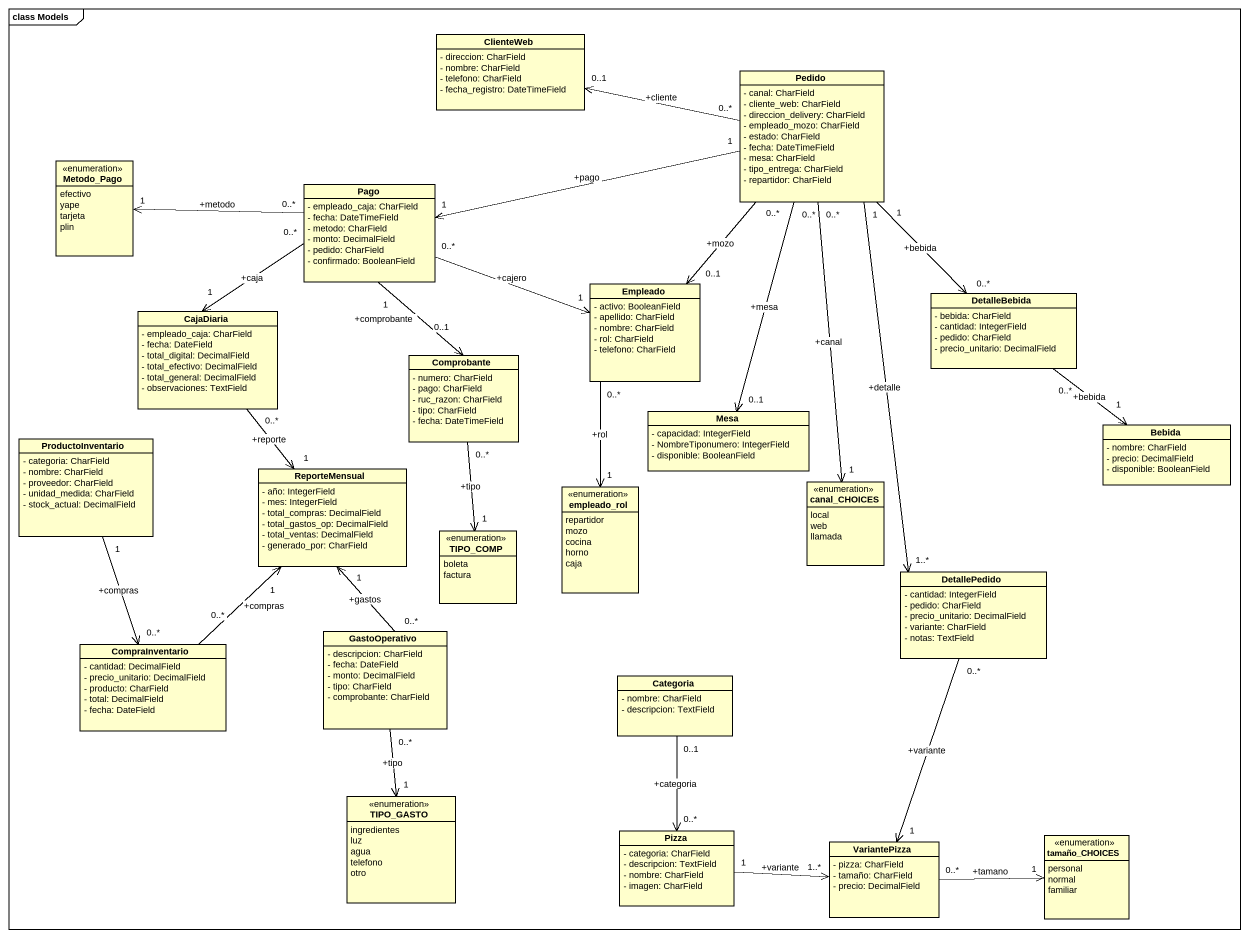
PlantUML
@startuml
mainframe class Models
hide circle
hide empty members
skinparam classAttributeIconSize 0
class ClienteWeb {
  - direccion: CharField
  - nombre: CharField
  - telefono: CharField
  - fecha_registro: DateTimeField
}
class Pedido {
  - canal: CharField
  - cliente_web: CharField
  - direccion_delivery: CharField
  - empleado_mozo: CharField
  - estado: CharField
  - fecha: DateTimeField
  - mesa: CharField
  - tipo_entrega: CharField
  - repartidor: CharField
}
enum Metodo_Pago {
  efectivo
  yape
  tarjeta
  plin
}
class Pago {
  - empleado_caja: CharField
  - fecha: DateTimeField
  - metodo: CharField
  - monto: DecimalField
  - pedido: CharField
  - confirmado: BooleanField
}
class CajaDiaria {
  - empleado_caja: CharField
  - fecha: DateField
  - total_digital: DecimalField
  - total_efectivo: DecimalField
  - total_general: DecimalField
  - observaciones: TextField
}
class Empleado {
  - activo: BooleanField
  - apellido: CharField
  - nombre: CharField
  - rol: CharField
  - telefono: CharField
}
class DetalleBebida {
  - bebida: CharField
  - cantidad: IntegerField
  - pedido: CharField
  - precio_unitario: DecimalField
}
class Comprobante {
  - numero: CharField
  - pago: CharField
  - ruc_razon: CharField
  - tipo: CharField
  - fecha: DateTimeField
}
class Mesa {
  - capacidad: IntegerField
  - NombreTiponumero: IntegerField
  - disponible: BooleanField
}
class Bebida {
  - nombre: CharField
  - precio: DecimalField
  - disponible: BooleanField
}
class ProductoInventario {
  - categoria: CharField
  - nombre: CharField
  - proveedor: CharField
  - unidad_medida: CharField
  - stock_actual: DecimalField
}
class ReporteMensual {
  - año: IntegerField
  - mes: IntegerField
  - total_compras: DecimalField
  - total_gastos_op: DecimalField
  - total_ventas: DecimalField
  - generado_por: CharField
}
enum empleado_rol {
  repartidor
  mozo
  cocina
  horno
  caja
}
enum canal_CHOICES {
  local
  web
  llamada
}
enum TIPO_COMP {
  boleta
  factura
}
class DetallePedido {
  - cantidad: IntegerField
  - pedido: CharField
  - precio_unitario: DecimalField
  - variante: CharField
  - notas: TextField
}
class CompraInventario {
  - cantidad: DecimalField
  - precio_unitario: DecimalField
  - producto: CharField
  - total: DecimalField
  - fecha: DateField
}
class GastoOperativo {
  - descripcion: CharField
  - fecha: DateField
  - monto: DecimalField
  - tipo: CharField
  - comprobante: CharField
}
class Categoria {
  - nombre: CharField
  - descripcion: TextField
}
enum TIPO_GASTO {
  ingredientes
  luz
  agua
  telefono
  otro
}
class Pizza {
  - categoria: CharField
  - descripcion: TextField
  - nombre: CharField
  - imagen: CharField
}
class VariantePizza {
  - pizza: CharField
  - tamaño: CharField
  - precio: DecimalField
}
enum tamaño_CHOICES {
  personal
  normal
  familiar
}
Pedido "0..*" -left-> "0..1" ClienteWeb : +cliente
Pedido "1" -left-> "1" Pago : +pago
Pedido "0..*" --> "0..1" Empleado : +mozo
Pedido "1" --> "0..*" DetalleBebida : +bebida
Pedido "0..*" --> "0..1" Mesa : +mesa
Pedido "0..*" --> "1" canal_CHOICES : +canal
Pedido "1" --> "1..*" DetallePedido : +detalle
Pago "0..*" -left-> "1" Metodo_Pago : +metodo
Pago "0..*" --> "1" CajaDiaria : +caja
Pago "0..*" -right-> "1" Empleado : +cajero
Pago "1" --> "0..1" Comprobante : +comprobante
CajaDiaria "0..*" --> "1" ReporteMensual : +reporte
Empleado "0..*" --> "1" empleado_rol : +rol
DetalleBebida "0..*" --> "1" Bebida : +bebida
Comprobante "0..*" --> "1" TIPO_COMP : +tipo
ProductoInventario "1" --> "0..*" CompraInventario : +compras
DetallePedido "0..*" --> "1" VariantePizza : +variante
CompraInventario "0..*" -up-> "1" ReporteMensual : +compras
GastoOperativo "0..*" -up-> "1" ReporteMensual : +gastos
GastoOperativo "0..*" --> "1" TIPO_GASTO : +tipo
Categoria "0..1" --> "0..*" Pizza : +categoria
Pizza "1" -right-> "1..*" VariantePizza : +variante
VariantePizza "0..*" -right-> "1" tamaño_CHOICES : +tamano
@enduml
